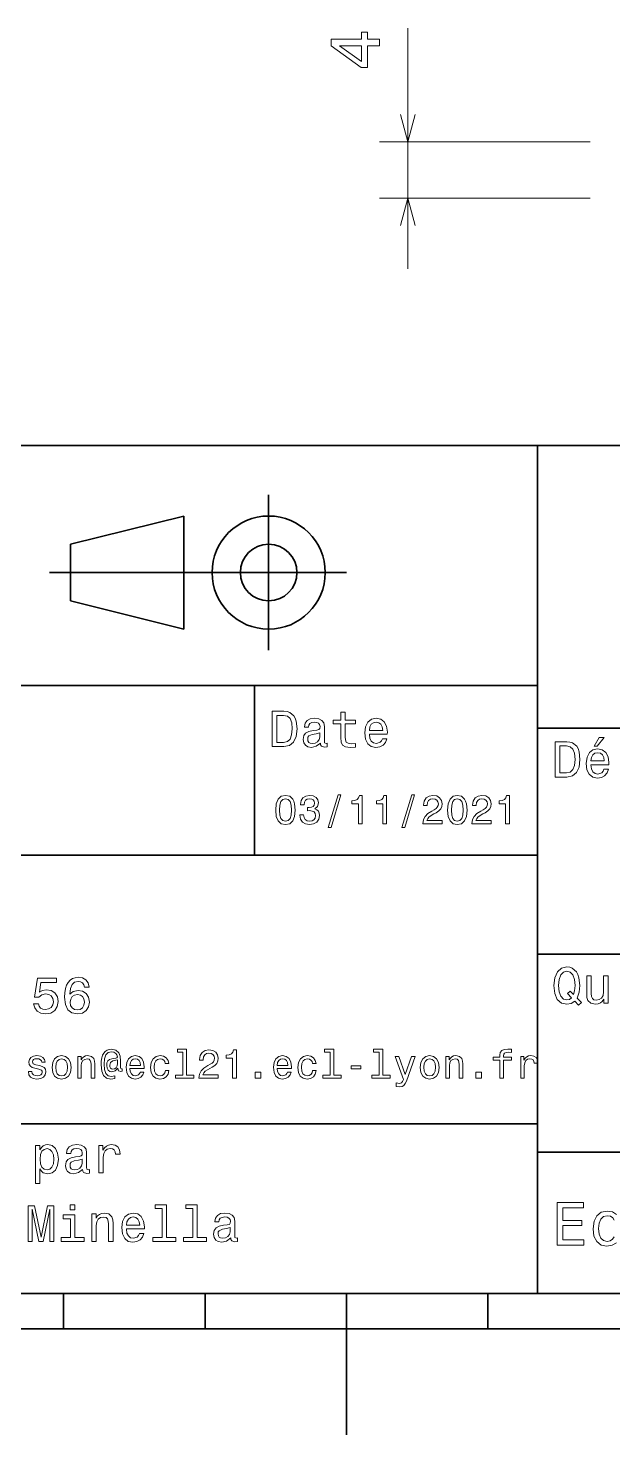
# Model space of a CAD drawing. Extents: x 0 to 297, y 0 to 210.
# Drawn here: x 126 to 167.3, y 0 to 99.5 of the extents above; entities that cross this region are included whole.
import ezdxf

# ---------------------------------------------------------------- set-up
doc = ezdxf.new("R2010")
doc.units = 0

msp = doc.modelspace()

# ---------------------------------------------------------------- linework, layer by layer
at = {"color": 7, "lineweight": 13, "ltscale": 0.425901}
msp.add_line((152.845505, 82.478256), (152.845505, 99.514297), dxfattribs=at)
at = {"color": 7, "lineweight": 13, "ltscale": 0.372137}
for p, q in [((165.731003, 91.478256), (150.845505, 91.478256)), ((165.731003, 87.478256), (150.845505, 87.478256))]:
    msp.add_line(p, q, dxfattribs=at)
at = {"color": 7, "lineweight": 35}
for p, q in [((97, 70), (287, 70)), ((162, 10), (162, 70)), ((127.5, 61), (148.5, 61)), ((97, 53), (162, 53)), ((162, 50), (287, 50)), ((97, 41), (162, 41)), ((162, 34), (287, 34)), ((97, 22), (162, 22)), ((162, 20), (287, 20)), ((10, 10), (287, 10)), ((97, 10), (287, 10)), ((98.5, 7.5), (198.5, 7.5))]:
    msp.add_line(p, q, dxfattribs=at)
at = {"color": 7, "lineweight": 35, "ltscale": 0.275}
msp.add_line((143, 55.5), (143, 66.5), dxfattribs=at)
at = {"color": 7, "lineweight": 35, "ltscale": 0.206155}
for p, q in [((129, 63), (137, 65)), ((137, 57), (129, 59))]:
    msp.add_line(p, q, dxfattribs=at)
at = {"color": 7, "lineweight": 35, "ltscale": 0.2}
msp.add_line((137, 65), (137, 57), dxfattribs=at)
at = {"color": 7, "lineweight": 35, "ltscale": 0.1}
msp.add_line((129, 59), (129, 63), dxfattribs=at)
at = {"color": 7, "lineweight": 35, "ltscale": 0.3}
msp.add_line((142, 41), (142, 53), dxfattribs=at)
at = {"color": 7, "lineweight": 35, "ltscale": 0.0625}
for p, q in [((128.5, 10), (128.5, 7.5)), ((138.5, 10), (138.5, 7.5)), ((158.5, 10), (158.5, 7.5))]:
    msp.add_line(p, q, dxfattribs=at)
at = {"color": 7, "lineweight": 35, "ltscale": 0.25}
msp.add_line((148.5, 10), (148.5, 0), dxfattribs=at)
at = {"color": 7, "lineweight": 13}
for points in [[(150.845505, 98.273636), (150.845505, 98.727524), (149.978073, 98.727524), (149.978073, 99.226822), (149.574615, 99.226822), (149.574615, 98.727524), (147.421158, 98.727524), (147.421158, 98.2686), (149.534271, 96.735458), (149.978073, 96.735458), (149.978073, 98.273636)], [(149.574615, 97.159103), (148.006165, 98.273636), (149.574615, 98.273636)], [(144.080688, 51.190563), (143.248566, 51.190563), (143.248566, 48.690563), (144.080688, 48.690563), (144.473343, 48.769814), (144.765137, 49.011169), (144.945251, 49.40382), (145.010086, 49.940563), (144.952454, 50.488113), (144.880402, 50.70425), (144.779541, 50.877163), (144.487747, 51.111313), (144.296829, 51.168949)], [(144.055481, 50.891571), (144.329254, 50.837536), (144.516571, 50.671829), (144.628235, 50.376442), (144.664261, 49.940563), (144.624634, 49.519093), (144.51297, 49.223705), (144.322052, 49.047192), (144.055481, 48.989555), (143.583572, 48.989555), (143.583572, 50.891571)], [(148.100861, 50.289986), (148.100861, 49.320965), (148.122482, 49.007565), (148.223343, 48.791428), (148.425079, 48.665348), (148.767288, 48.62212), (149.141937, 48.640129), (149.141937, 48.913906), (148.868149, 48.892292), (148.619598, 48.921112), (148.486313, 49.011169), (148.42868, 49.162464), (148.417862, 49.375), (148.417862, 50.289986), (149.141937, 50.289986), (149.141937, 50.560158), (148.417862, 50.560158), (148.417862, 51.125721), (148.100861, 51.125721), (148.100861, 50.560158), (147.553314, 50.560158), (147.553314, 50.289986)], [(146.656342, 48.942726), (146.656342, 48.931919), (146.674347, 48.809441), (146.728394, 48.722984), (146.955338, 48.654541), (147.131851, 48.683357), (147.131851, 48.928314), (147.056198, 48.917507), (146.955338, 48.96434), (146.937317, 49.108429), (146.937317, 50.109871), (146.894089, 50.365635), (146.768005, 50.54575), (146.548264, 50.65382), (146.23848, 50.693443), (145.935883, 50.650219), (145.71254, 50.52774), (145.572052, 50.336815), (145.525223, 50.084656), (145.525223, 50.063042), (145.809799, 50.063042), (145.835022, 50.21434), (145.914261, 50.322407), (146.043945, 50.387249), (146.227661, 50.412464), (146.404175, 50.394455), (146.530258, 50.34042), (146.605911, 50.246758), (146.631119, 50.117077), (146.616714, 49.965778), (146.559082, 49.890129), (146.414978, 49.854107), (146.144806, 49.825291), (145.835022, 49.760448), (145.61528, 49.645176), (145.485596, 49.465057), (145.445969, 49.19849), (145.481995, 48.960735), (145.593658, 48.784222), (145.773773, 48.67255), (146.022339, 48.632927), (146.357346, 48.708576)], [(150.121765, 49.565922), (151.389771, 49.565922), (151.393372, 49.713619), (151.335739, 50.127884), (151.177231, 50.437683), (150.925079, 50.625), (150.590057, 50.693443), (150.262253, 50.621399), (150.010086, 50.41967), (149.847977, 50.091862), (149.790344, 49.659584), (149.844376, 49.216499), (150.006485, 48.892292), (150.255051, 48.690563), (150.579254, 48.62212), (150.860229, 48.668949), (151.090775, 48.791428), (151.260086, 48.98595), (151.357346, 49.245319), (151.043945, 49.245319), (150.979111, 49.101227), (150.885452, 48.993156), (150.618881, 48.9067), (150.413544, 48.946327), (150.258652, 49.072407), (150.157776, 49.27774), (150.121765, 49.555115)], [(150.121765, 49.832493), (150.161377, 50.081055), (150.258652, 50.264771), (150.406342, 50.376442), (150.600861, 50.416069), (150.791794, 50.376442), (150.939484, 50.264771), (151.029541, 50.081055), (151.061966, 49.832493)], [(146.620316, 49.367798), (146.577087, 49.180477), (146.461823, 49.036385), (146.28891, 48.942726), (146.07637, 48.910305), (145.939484, 48.928314), (145.842224, 48.98595), (145.780975, 49.086815), (145.76297, 49.227306), (145.777374, 49.353386), (145.835022, 49.443443), (146.065567, 49.544312), (146.357346, 49.587536), (146.620316, 49.673992)], [(164.080688, 49.030979), (163.248566, 49.030979), (163.248566, 46.530979), (164.080688, 46.530979), (164.473343, 46.610229), (164.765137, 46.851585), (164.945251, 47.244236), (165.010086, 47.780979), (164.952454, 48.328529), (164.880402, 48.544666), (164.779541, 48.717579), (164.487747, 48.951729), (164.296829, 49.009365)], [(166.004318, 48.728386), (166.216858, 48.728386), (166.717575, 49.340778), (166.364548, 49.340778)], [(164.055481, 48.731987), (164.329254, 48.677952), (164.516571, 48.512245), (164.628235, 48.216858), (164.664261, 47.780979), (164.624634, 47.359509), (164.51297, 47.064121), (164.322052, 46.887608), (164.055481, 46.829971), (163.583572, 46.829971), (163.583572, 48.731987)], [(165.784576, 47.406338), (167.052597, 47.406338), (167.056198, 47.554035), (166.998566, 47.9683), (166.840057, 48.278099), (166.587891, 48.465416), (166.252884, 48.533859), (165.925079, 48.461815), (165.672913, 48.260086), (165.510803, 47.932278), (165.453171, 47.5), (165.507202, 47.056915), (165.669312, 46.732708), (165.917862, 46.530979), (166.242081, 46.462536), (166.523056, 46.509365), (166.753601, 46.631844), (166.922913, 46.826366), (167.020172, 47.085735), (166.706772, 47.085735), (166.641937, 46.941643), (166.548264, 46.833572), (166.281708, 46.747116), (166.07637, 46.786743), (165.921463, 46.912823), (165.820602, 47.118156), (165.784576, 47.395531)], [(165.784576, 47.672909), (165.824203, 47.921471), (165.921463, 48.105186), (166.069168, 48.216858), (166.263687, 48.256485), (166.454605, 48.216858), (166.60231, 48.105186), (166.692368, 47.921471), (166.724777, 47.672909)], [(143.498566, 44.201729), (143.541794, 43.749279), (143.677231, 43.426514), (143.893372, 43.230549), (144.193085, 43.167149), (144.489914, 43.230549), (144.706055, 43.426514), (144.838623, 43.749279), (144.884735, 44.201729), (144.838623, 44.651299), (144.783859, 44.829971), (144.706055, 44.976948), (144.489914, 45.172913), (144.193085, 45.239193), (143.893372, 45.172913), (143.677231, 44.974064), (143.541794, 44.651299)], [(143.775223, 44.201729), (143.798279, 44.550434), (143.870316, 44.801155), (144, 44.948128), (144.193085, 45), (144.383286, 44.948128), (144.51297, 44.801155), (144.585022, 44.550434), (144.608078, 44.201729), (144.585022, 43.850143), (144.51297, 43.599426), (144.383286, 43.45245), (144.193085, 43.403458), (144, 43.45245), (143.870316, 43.599426), (143.798279, 43.850143)], [(145.201736, 43.853027), (145.201736, 43.832855), (145.247849, 43.556198), (145.383286, 43.348705), (145.596542, 43.216141), (145.878967, 43.167149), (146.17868, 43.216141), (146.403458, 43.342941), (146.547562, 43.54467), (146.599426, 43.804035), (146.57637, 43.974064), (146.51297, 44.112392), (146.409225, 44.219021), (146.270905, 44.296829), (146.458221, 44.45245), (146.524506, 44.700291), (146.481277, 44.925072), (146.357361, 45.0951), (146.155624, 45.201729), (145.878967, 45.239193), (145.619598, 45.193085), (145.420761, 45.066284), (145.291077, 44.864555), (145.247849, 44.596542), (145.247849, 44.57637), (145.504333, 44.57637), (145.52739, 44.760807), (145.60231, 44.893372), (145.723343, 44.974064), (145.893372, 45.002884), (146.043228, 44.979828), (146.15274, 44.919308), (146.219025, 44.821327), (146.244965, 44.688763), (146.219025, 44.54755), (146.149857, 44.45245), (146.028824, 44.394814), (145.864563, 44.377522), (145.752167, 44.380405), (145.752167, 44.15274), (145.893372, 44.158501), (146.074936, 44.132565), (146.210373, 44.0634), (146.291077, 43.951008), (146.319885, 43.804035), (146.288193, 43.63689), (146.20462, 43.51297), (146.072052, 43.435158), (145.896255, 43.409222), (145.714706, 43.438042), (145.582138, 43.524498), (145.498566, 43.662827), (145.466858, 43.853027)], [(147.213257, 42.956772), (147.412109, 42.956772), (148.109512, 45.279541), (147.907791, 45.279541)], [(149.345825, 43.224785), (149.608078, 43.224785), (149.608078, 45.239193), (149.412109, 45.239193), (149.360229, 45.0634), (149.256485, 44.945248), (149.097992, 44.876083), (148.878967, 44.853027), (148.878967, 44.648415), (149.345825, 44.648415)], [(151.080688, 43.224785), (151.342941, 43.224785), (151.342941, 45.239193), (151.146973, 45.239193), (151.095108, 45.0634), (150.991364, 44.945248), (150.832855, 44.876083), (150.613831, 44.853027), (150.613831, 44.648415), (151.080688, 44.648415)], [(152.417877, 42.956772), (152.616714, 42.956772), (153.314133, 45.279541), (153.112396, 45.279541)], [(153.899139, 43.224785), (155.273773, 43.224785), (155.273773, 43.472622), (154.187317, 43.472622), (154.247849, 43.60807), (154.351593, 43.720463), (154.671478, 43.925072), (154.841507, 44.011528), (155.031708, 44.135448), (155.167145, 44.279541), (155.244965, 44.44957), (155.273773, 44.642651), (155.224792, 44.884727), (155.08934, 45.074928), (154.881851, 45.195965), (154.613831, 45.239193), (154.337173, 45.190201), (154.126801, 45.054756), (153.991364, 44.838619), (153.945251, 44.553314), (153.945251, 44.51297), (154.207504, 44.51297), (154.207504, 44.536022), (154.233429, 44.731991), (154.311249, 44.876083), (154.435165, 44.9683), (154.599426, 45), (154.766571, 44.971184), (154.890488, 44.899136), (154.971191, 44.786743), (155, 44.645535), (154.979828, 44.51297), (154.925079, 44.400578), (154.832855, 44.302593), (154.706055, 44.216141), (154.536026, 44.12392), (154.253601, 43.945248), (154.054764, 43.755043), (153.9366, 43.524498), (153.899139, 43.233429)], [(155.642654, 44.201729), (155.685883, 43.749279), (155.821335, 43.426514), (156.037476, 43.230549), (156.337173, 43.167149), (156.634003, 43.230549), (156.850143, 43.426514), (156.982712, 43.749279), (157.028824, 44.201729), (156.982712, 44.651299), (156.927963, 44.829971), (156.850143, 44.976948), (156.634003, 45.172913), (156.337173, 45.239193), (156.037476, 45.172913), (155.821335, 44.974064), (155.685883, 44.651299)], [(155.919312, 44.201729), (155.942368, 44.550434), (156.01442, 44.801155), (156.144104, 44.948128), (156.337173, 45), (156.527374, 44.948128), (156.657059, 44.801155), (156.729111, 44.550434), (156.752167, 44.201729), (156.729111, 43.850143), (156.657059, 43.599426), (156.527374, 43.45245), (156.337173, 43.403458), (156.144104, 43.45245), (156.01442, 43.599426), (155.942368, 43.850143)], [(157.368881, 43.224785), (158.743515, 43.224785), (158.743515, 43.472622), (157.657059, 43.472622), (157.71759, 43.60807), (157.821335, 43.720463), (158.14122, 43.925072), (158.311249, 44.011528), (158.50145, 44.135448), (158.636887, 44.279541), (158.714706, 44.44957), (158.743515, 44.642651), (158.694534, 44.884727), (158.559082, 45.074928), (158.351593, 45.195965), (158.083572, 45.239193), (157.806915, 45.190201), (157.596542, 45.054756), (157.461105, 44.838619), (157.414993, 44.553314), (157.414993, 44.51297), (157.677231, 44.51297), (157.677231, 44.536022), (157.703171, 44.731991), (157.780991, 44.876083), (157.904907, 44.9683), (158.069168, 45), (158.236313, 44.971184), (158.360229, 44.899136), (158.440918, 44.786743), (158.469742, 44.645535), (158.44957, 44.51297), (158.394821, 44.400578), (158.302597, 44.302593), (158.175797, 44.216141), (158.005768, 44.12392), (157.723343, 43.945248), (157.524506, 43.755043), (157.406342, 43.524498), (157.368881, 43.233429)], [(159.755051, 43.224785), (160.017288, 43.224785), (160.017288, 45.239193), (159.821335, 45.239193), (159.769455, 45.0634), (159.66571, 44.945248), (159.507202, 44.876083), (159.288193, 44.853027), (159.288193, 44.648415), (159.755051, 44.648415)], [(164.642654, 30.685879), (164.916428, 30.401297), (165.107346, 30.592218), (164.811966, 30.894812), (164.963257, 31.305475), (165.010086, 31.780979), (164.941635, 32.339336), (164.862396, 32.56628), (164.757919, 32.753601), (164.46254, 33.009365), (164.282425, 33.074207), (164.08429, 33.099422), (163.702454, 33.009365), (163.41066, 32.757202), (163.223343, 32.342937), (163.158508, 31.780979), (163.223343, 31.219019), (163.407059, 30.804754), (163.698853, 30.54899), (164.08429, 30.462536), (164.39769, 30.520172)], [(126.382568, 30.502161), (126.461823, 30.206772), (126.638336, 29.976225), (126.897697, 29.832132), (127.229111, 29.778097), (127.592941, 29.842939), (127.877525, 30.019451), (128.057648, 30.300432), (128.126083, 30.660662), (128.06485, 30.995676), (127.891937, 31.258644), (127.621765, 31.427954), (127.272339, 31.489193), (127.002167, 31.445965), (126.793228, 31.327089), (126.894096, 32.000721), (127.989197, 32.000721), (127.989197, 32.296108), (126.65274, 32.296108), (126.454613, 30.970461), (126.742798, 30.970461), (126.951736, 31.139769), (127.218307, 31.201008), (127.448853, 31.161383), (127.625366, 31.046108), (127.737038, 30.869596), (127.776657, 30.642651), (127.737038, 30.415705), (127.621765, 30.239193), (127.445251, 30.127522), (127.218307, 30.087896), (127.027382, 30.113111), (126.879684, 30.195965), (126.771622, 30.325647), (126.717583, 30.502161)], [(130.309082, 31.676512), (130.240631, 31.9683), (130.082138, 32.184437), (129.837189, 32.321323), (129.520172, 32.368156), (129.307648, 32.342937), (129.123932, 32.274494), (128.961823, 32.162823), (128.824936, 32.004322), (128.716858, 31.806194), (128.637619, 31.56484), (128.587189, 31.280258), (128.572769, 30.959654), (128.630402, 30.448126), (128.806915, 30.077089), (129.091507, 29.853746), (129.48056, 29.778097), (129.829971, 29.842939), (130.096542, 30.012247), (130.269455, 30.278818), (130.330688, 30.617435), (130.269455, 30.959654), (130.10376, 31.222622), (129.847992, 31.388329), (129.530991, 31.445965), (129.188766, 31.373919), (128.932999, 31.168587), (128.98703, 31.56484), (129.10231, 31.849422), (129.278824, 32.01873), (129.523773, 32.076366), (129.703888, 32.04755), (129.84079, 31.971901), (129.930847, 31.845821), (129.977676, 31.676512)], [(164.41571, 30.916426), (164.260803, 30.801151), (164.08429, 30.765129), (163.850143, 30.829971), (163.666428, 31.024494), (163.543945, 31.341497), (163.504318, 31.780979), (163.543945, 32.216858), (163.662827, 32.537464), (163.846542, 32.731987), (164.08429, 32.80043), (164.318451, 32.731987), (164.502167, 32.533859), (164.621033, 32.213257), (164.664261, 31.780979), (164.631851, 31.40634), (164.5634, 31.150576), (164.329254, 31.395533), (164.13472, 31.211815)], [(166.998566, 32.465416), (166.681549, 32.465416), (166.681549, 31.348703), (166.645538, 31.089336), (166.541061, 30.902016), (166.378967, 30.786743), (166.166428, 30.750719), (165.997116, 30.779539), (165.889053, 30.865993), (165.827805, 31.013687), (165.8134, 31.222622), (165.8134, 32.465416), (165.496399, 32.465416), (165.496399, 31.193804), (165.507202, 30.93804), (165.575653, 30.725504), (165.784576, 30.530979), (166.119598, 30.462536), (166.299713, 30.487751), (166.454605, 30.552593), (166.587891, 30.664265), (166.695969, 30.826368), (166.695969, 30.530979), (166.998566, 30.530979)], [(129.981277, 30.613832), (129.94165, 30.386887), (129.84079, 30.213976), (129.67868, 30.098703), (129.476944, 30.062679), (129.26442, 30.098703), (129.10231, 30.210375), (128.997849, 30.383286), (128.965424, 30.610229), (129.00145, 30.833572), (129.10231, 31.002882), (129.268021, 31.11095), (129.491364, 31.150576), (129.685883, 31.11095), (129.84079, 31.006483), (129.94165, 30.837175)], [(132.648422, 25.734871), (132.648422, 25.902018), (132.60231, 25.893373), (132.547546, 25.913546), (132.530258, 25.974064), (132.530258, 26.446688), (132.507202, 26.780981), (132.414993, 27.02882), (132.198853, 27.213257), (131.896255, 27.279539), (131.720459, 27.262249), (131.570618, 27.210375), (131.440918, 27.12392), (131.337189, 27.002882), (131.256485, 26.850145), (131.198853, 26.662825), (131.164276, 26.438042), (131.15274, 26.184439), (131.193085, 25.737753), (131.322769, 25.42075), (131.53891, 25.230549), (131.84726, 25.170031), (132.129684, 25.216139), (132.129684, 25.406342), (131.881851, 25.360231), (131.642654, 25.409224), (131.484161, 25.567724), (131.397705, 25.835735), (131.371765, 26.224785), (131.400574, 26.605188), (131.498566, 26.876081), (131.657059, 27.040346), (131.887604, 27.095102), (132.0634, 27.063402), (132.193085, 26.988474), (132.273773, 26.876081), (132.302597, 26.746399), (132.270905, 26.682999), (132.184448, 26.654179), (131.902023, 26.610952), (131.746399, 26.547552), (131.634003, 26.449568), (131.567719, 26.314121), (131.547546, 26.135448), (131.573486, 25.942364), (131.645538, 25.798271), (131.763687, 25.708935), (131.919312, 25.680117), (132.146973, 25.740635), (132.340057, 25.930836), (132.340057, 25.913546), (132.386169, 25.760807), (132.544678, 25.714699)], [(136.942368, 27.080692), (136.942368, 25.438042), (136.420746, 25.438042), (136.420746, 25.224785), (137.714706, 25.224785), (137.714706, 25.438042), (137.195969, 25.438042), (137.195969, 27.293949), (136.544678, 27.293949), (136.544678, 27.080692)], [(138.066284, 25.224785), (139.440933, 25.224785), (139.440933, 25.472624), (138.354477, 25.472624), (138.414993, 25.60807), (138.518738, 25.720463), (138.838623, 25.925074), (139.008652, 26.011528), (139.198853, 26.135448), (139.334305, 26.279539), (139.412109, 26.449568), (139.440933, 26.642653), (139.391937, 26.884727), (139.256485, 27.074928), (139.048996, 27.195967), (138.780991, 27.239193), (138.504333, 27.190203), (138.293945, 27.054756), (138.158508, 26.838617), (138.112396, 26.553314), (138.112396, 26.51297), (138.374649, 26.51297), (138.374649, 26.536024), (138.400574, 26.731989), (138.478394, 26.876081), (138.60231, 26.9683), (138.766571, 27), (138.933716, 26.971182), (139.057648, 26.899136), (139.138336, 26.786745), (139.167145, 26.645535), (139.146973, 26.51297), (139.092224, 26.400578), (139, 26.302595), (138.873199, 26.216139), (138.703171, 26.12392), (138.420746, 25.945246), (138.221909, 25.755045), (138.10376, 25.524496), (138.066284, 25.233431)], [(140.452454, 25.224785), (140.714706, 25.224785), (140.714706, 27.239193), (140.518738, 27.239193), (140.466858, 27.063402), (140.363113, 26.945246), (140.20462, 26.876081), (139.985596, 26.853027), (139.985596, 26.648417), (140.452454, 26.648417)], [(147.351593, 27.080692), (147.351593, 25.438042), (146.829987, 25.438042), (146.829987, 25.224785), (148.123932, 25.224785), (148.123932, 25.438042), (147.605194, 25.438042), (147.605194, 27.293949), (146.953903, 27.293949), (146.953903, 27.080692)], [(150.821335, 27.080692), (150.821335, 25.438042), (150.299713, 25.438042), (150.299713, 25.224785), (151.593674, 25.224785), (151.593674, 25.438042), (151.074936, 25.438042), (151.074936, 27.293949), (150.423645, 27.293949), (150.423645, 27.080692)], [(159.342957, 26.504324), (159.342957, 25.224785), (159.596558, 25.224785), (159.596558, 26.504324), (160.172928, 26.504324), (160.172928, 26.720463), (159.596558, 26.720463), (159.596558, 26.815563), (159.61673, 26.930836), (159.683014, 27.008646), (159.79541, 27.054756), (159.956787, 27.072046), (160.172928, 27.06052), (160.172928, 27.279539), (159.899139, 27.293949), (159.651306, 27.268013), (159.478394, 27.190203), (159.374649, 27.054756), (159.342957, 26.861671), (159.342957, 26.720463), (158.878967, 26.720463), (158.878967, 26.504324)], [(126.786743, 26.126802), (126.541786, 26.184439), (126.360229, 26.250721), (126.299713, 26.386168), (126.317001, 26.48127), (126.377525, 26.550434), (126.47551, 26.59366), (126.616714, 26.610952), (126.752167, 26.59366), (126.858795, 26.541788), (126.927956, 26.463978), (126.956772, 26.360231), (127.204613, 26.360231), (127.204613, 26.365995), (127.161385, 26.553314), (127.043228, 26.700289), (126.858795, 26.792507), (126.616714, 26.827091), (126.371758, 26.792507), (126.193085, 26.697407), (126.080696, 26.556196), (126.046112, 26.377523), (126.072052, 26.204613), (126.15274, 26.083574), (126.285309, 25.99712), (126.478386, 25.9366), (126.760811, 25.867435), (126.933716, 25.795389), (126.979828, 25.737753), (126.997116, 25.651299), (126.971184, 25.54467), (126.902023, 25.463978), (126.789627, 25.412106), (126.639771, 25.394814), (126.48127, 25.412106), (126.365997, 25.472624), (126.288185, 25.570606), (126.256485, 25.706053), (126.011528, 25.706053), (126.051872, 25.475506), (126.170029, 25.308359), (126.357353, 25.207495), (126.616714, 25.170031), (126.887611, 25.207495), (127.086456, 25.308359), (127.207497, 25.469742), (127.250725, 25.680117), (127.219025, 25.861673), (127.129684, 25.985592), (126.982712, 26.066284)], [(127.688766, 25.99712), (127.734871, 25.645535), (127.867439, 25.386168), (128.07782, 25.224785), (128.360229, 25.170031), (128.639771, 25.224785), (128.850143, 25.383286), (128.982712, 25.642653), (129.031708, 25.99712), (128.982712, 26.348703), (128.850143, 26.610952), (128.639771, 26.769453), (128.360229, 26.827091), (128.07782, 26.769453), (127.867439, 26.60807), (127.734871, 26.348703)], [(127.948128, 26), (127.974068, 26.259367), (128.054764, 26.446688), (128.184448, 26.56196), (128.360229, 26.602306), (128.533142, 26.56196), (128.662827, 26.449568), (128.743515, 26.259367), (128.772339, 26), (128.743515, 25.737753), (128.662827, 25.547552), (128.533142, 25.432278), (128.360229, 25.394814), (128.184448, 25.432278), (128.054764, 25.547552), (127.974068, 25.737753)], [(129.498566, 25.224785), (129.752167, 25.224785), (129.752167, 26.118156), (129.778107, 26.322767), (129.861679, 26.472624), (129.991364, 26.564842), (130.164276, 26.599424), (130.302597, 26.570606), (130.389053, 26.492796), (130.432281, 26.363113), (130.446686, 26.190203), (130.446686, 25.224785), (130.700287, 25.224785), (130.700287, 26.242077), (130.688766, 26.446688), (130.636887, 26.616716), (130.466858, 26.772335), (130.201736, 26.827091), (130.054764, 26.806917), (129.930847, 26.752163), (129.824219, 26.659943), (129.740631, 26.536024), (129.740631, 26.772335), (129.498566, 26.772335)], [(132.314117, 26.279539), (132.285309, 26.100866), (132.213257, 25.974064), (132.103745, 25.896255), (131.97406, 25.873199), (131.884735, 25.887609), (131.821335, 25.939482), (131.780975, 26.025938), (131.769455, 26.146975), (131.818451, 26.345821), (131.985596, 26.449568), (132.314117, 26.53026)], [(133.190201, 25.925074), (134.20462, 25.925074), (134.207489, 26.043228), (134.161392, 26.374641), (134.034592, 26.622478), (133.832855, 26.772335), (133.56485, 26.827091), (133.302597, 26.769453), (133.100861, 26.60807), (132.971191, 26.345821), (132.925079, 26), (132.968307, 25.645535), (133.097992, 25.386168), (133.296829, 25.224785), (133.556198, 25.170031), (133.780975, 25.207495), (133.965424, 25.305477), (134.100861, 25.461096), (134.17868, 25.668589), (133.927963, 25.668589), (133.876083, 25.553314), (133.801147, 25.46686), (133.587906, 25.397696), (133.42363, 25.429396), (133.299713, 25.53026), (133.219025, 25.694525), (133.190201, 25.916428)], [(133.190201, 26.138329), (133.221909, 26.337177), (133.299713, 26.48415), (133.417877, 26.573488), (133.573486, 26.605188), (133.726227, 26.573488), (133.844391, 26.48415), (133.916428, 26.337177), (133.942368, 26.138329)], [(135.688766, 26.259367), (135.939484, 26.259367), (135.887604, 26.489914), (135.763702, 26.671471), (135.570618, 26.783863), (135.319885, 26.827091), (135.043228, 26.769453), (134.832855, 26.60807), (134.700287, 26.345821), (134.654175, 25.994238), (134.697418, 25.645535), (134.827087, 25.386168), (135.031708, 25.224785), (135.311249, 25.170031), (135.559082, 25.213257), (135.752167, 25.334295), (135.884735, 25.524496), (135.942368, 25.778099), (135.700287, 25.778099), (135.657074, 25.616716), (135.57637, 25.495678), (135.461105, 25.42075), (135.319885, 25.397696), (135.144104, 25.43516), (135.017303, 25.550434), (134.939484, 25.737753), (134.913544, 26.002882), (134.939484, 26.262249), (135.020172, 26.449568), (135.149857, 26.564842), (135.319885, 26.605188), (135.469742, 26.579252), (135.582138, 26.51297), (135.657074, 26.40346)], [(143.599426, 25.925074), (144.613846, 25.925074), (144.61673, 26.043228), (144.570618, 26.374641), (144.443817, 26.622478), (144.242081, 26.772335), (143.974075, 26.827091), (143.711823, 26.769453), (143.510101, 26.60807), (143.380417, 26.345821), (143.334305, 26), (143.377533, 25.645535), (143.507217, 25.386168), (143.706055, 25.224785), (143.965424, 25.170031), (144.190216, 25.207495), (144.374649, 25.305477), (144.510101, 25.461096), (144.587906, 25.668589), (144.337189, 25.668589), (144.285309, 25.553314), (144.210388, 25.46686), (143.997131, 25.397696), (143.832855, 25.429396), (143.708939, 25.53026), (143.62825, 25.694525), (143.599426, 25.916428)], [(143.599426, 26.138329), (143.631134, 26.337177), (143.708939, 26.48415), (143.827103, 26.573488), (143.982712, 26.605188), (144.135452, 26.573488), (144.253601, 26.48415), (144.325653, 26.337177), (144.351593, 26.138329)], [(146.097992, 26.259367), (146.348709, 26.259367), (146.296844, 26.489914), (146.172913, 26.671471), (145.979828, 26.783863), (145.729111, 26.827091), (145.452454, 26.769453), (145.242081, 26.60807), (145.109528, 26.345821), (145.063416, 25.994238), (145.106628, 25.645535), (145.236328, 25.386168), (145.440933, 25.224785), (145.720474, 25.170031), (145.968307, 25.213257), (146.161392, 25.334295), (146.293961, 25.524496), (146.351593, 25.778099), (146.109528, 25.778099), (146.066284, 25.616716), (145.985596, 25.495678), (145.870331, 25.42075), (145.729111, 25.397696), (145.553314, 25.43516), (145.426514, 25.550434), (145.348709, 25.737753), (145.322784, 26.002882), (145.348709, 26.262249), (145.429398, 26.449568), (145.559082, 26.564842), (145.729111, 26.605188), (145.878967, 26.579252), (145.991364, 26.51297), (146.066284, 26.40346)], [(148.829987, 25.884727), (149.52739, 25.884727), (149.52739, 26.112392), (148.829987, 26.112392)], [(153.092224, 26.772335), (152.648422, 25.49856), (152.213272, 26.772335), (151.936615, 26.772335), (152.524506, 25.13833), (152.472626, 24.994238), (152.391937, 24.896255), (152.2565, 24.864553), (152.023071, 24.893373), (152.023071, 24.648417), (152.268021, 24.62536), (152.443817, 24.648417), (152.567734, 24.720463), (152.657074, 24.844381), (152.734879, 25.025938), (153.363129, 26.772335)], [(153.711823, 25.99712), (153.757935, 25.645535), (153.890503, 25.386168), (154.100876, 25.224785), (154.383301, 25.170031), (154.662842, 25.224785), (154.873215, 25.383286), (155.005768, 25.642653), (155.054764, 25.99712), (155.005768, 26.348703), (154.873215, 26.610952), (154.662842, 26.769453), (154.383301, 26.827091), (154.100876, 26.769453), (153.890503, 26.60807), (153.757935, 26.348703)], [(153.971191, 26), (153.997131, 26.259367), (154.07782, 26.446688), (154.207504, 26.56196), (154.383301, 26.602306), (154.556213, 26.56196), (154.685883, 26.449568), (154.766586, 26.259367), (154.795395, 26), (154.766586, 25.737753), (154.685883, 25.547552), (154.556213, 25.432278), (154.383301, 25.394814), (154.207504, 25.432278), (154.07782, 25.547552), (153.997131, 25.737753)], [(155.521622, 25.224785), (155.775223, 25.224785), (155.775223, 26.118156), (155.801163, 26.322767), (155.884735, 26.472624), (156.01442, 26.564842), (156.187332, 26.599424), (156.325653, 26.570606), (156.412109, 26.492796), (156.455353, 26.363113), (156.469757, 26.190203), (156.469757, 25.224785), (156.723358, 25.224785), (156.723358, 26.242077), (156.711823, 26.446688), (156.659958, 26.616716), (156.489929, 26.772335), (156.224792, 26.827091), (156.07782, 26.806917), (155.953903, 26.752163), (155.847275, 26.659943), (155.763702, 26.536024), (155.763702, 26.772335), (155.521622, 26.772335)], [(160.821335, 25.224785), (161.074951, 25.224785), (161.074951, 26.10951), (161.100876, 26.322767), (161.17868, 26.475506), (161.305481, 26.567724), (161.475525, 26.599424), (161.602325, 26.579252), (161.697418, 26.521614), (161.755066, 26.423632), (161.775238, 26.291067), (162.031708, 26.291067), (161.997131, 26.524496), (161.902039, 26.691643), (161.74353, 26.792507), (161.52739, 26.827091), (161.380417, 26.804035), (161.253616, 26.746399), (161.14122, 26.648417), (161.05188, 26.515852), (161.05188, 26.772335), (160.821335, 26.772335)], [(142.040344, 25.224785), (142.438049, 25.224785), (142.438049, 25.654181), (142.040344, 25.654181)], [(157.65419, 25.224785), (158.05188, 25.224785), (158.05188, 25.654181), (157.65419, 25.654181)], [(126.829254, 20.166426), (126.829254, 20.465418), (126.512253, 20.465418), (126.512253, 17.7817), (126.829254, 17.7817), (126.829254, 18.826368), (126.940926, 18.657061), (127.067009, 18.545389), (127.38401, 18.462536), (127.6866, 18.530979), (127.924355, 18.736311), (128.079254, 19.060518), (128.136887, 19.5), (128.079254, 19.935879), (127.924355, 20.260086), (127.6866, 20.461815), (127.38401, 20.533861), (127.211098, 20.512247), (127.0634, 20.443804), (126.937325, 20.328529)], [(127.329971, 18.747118), (127.117439, 18.793947), (126.96254, 18.93804), (126.86528, 19.17219), (126.832855, 19.5), (126.86528, 19.824207), (126.96254, 20.058357), (127.117439, 20.198847), (127.329971, 20.249279), (127.524498, 20.198847), (127.679398, 20.054754), (127.776657, 19.820604), (127.812683, 19.5), (127.776657, 19.175793), (127.679398, 18.93804), (127.524498, 18.793947)], [(129.847992, 18.78314), (129.847992, 18.772333), (129.865997, 18.649855), (129.920029, 18.5634), (130.146973, 18.494957), (130.323486, 18.523775), (130.323486, 18.768732), (130.247849, 18.757925), (130.146973, 18.804754), (130.128967, 18.948847), (130.128967, 19.950287), (130.085739, 20.206051), (129.959656, 20.386166), (129.739914, 20.494236), (129.430115, 20.533861), (129.127533, 20.490633), (128.904175, 20.368155), (128.763687, 20.177233), (128.716858, 19.925072), (128.716858, 19.903458), (129.00145, 19.903458), (129.026657, 20.054754), (129.105911, 20.162823), (129.235596, 20.227665), (129.419312, 20.252882), (129.595825, 20.234869), (129.721909, 20.180836), (129.797562, 20.087175), (129.822769, 19.957493), (129.808365, 19.806194), (129.750732, 19.730547), (129.606628, 19.694523), (129.336456, 19.665705), (129.026657, 19.600864), (128.806915, 19.48559), (128.677246, 19.305475), (128.637619, 19.038904), (128.67363, 18.801151), (128.785309, 18.62464), (128.965424, 18.512968), (129.213989, 18.473343), (129.548996, 18.54899)], [(130.986313, 18.530979), (131.303314, 18.530979), (131.303314, 19.636887), (131.335739, 19.903458), (131.432999, 20.094379), (131.591507, 20.209654), (131.804047, 20.249279), (131.96254, 20.224062), (132.081421, 20.152016), (132.153473, 20.029537), (132.17868, 19.863832), (132.499283, 19.863832), (132.456055, 20.155619), (132.337189, 20.364553), (132.139053, 20.490633), (131.868881, 20.533861), (131.685165, 20.505043), (131.526657, 20.432997), (131.386169, 20.310518), (131.274506, 20.144812), (131.274506, 20.465418), (130.986313, 20.465418)], [(129.811966, 19.208212), (129.768738, 19.020893), (129.653458, 18.876801), (129.48056, 18.78314), (129.268021, 18.750719), (129.131134, 18.768732), (129.033875, 18.826368), (128.972626, 18.927233), (128.95462, 19.067722), (128.969025, 19.193804), (129.026657, 19.283861), (129.257202, 19.384726), (129.548996, 19.427954), (129.811966, 19.514408)], [(126.003593, 13.690562), (126.280975, 13.690562), (126.280975, 15.960014), (126.749275, 13.690562), (127.059067, 13.690562), (127.523766, 15.960014), (127.523766, 13.690562), (127.804749, 13.690562), (127.804749, 16.190563), (127.365265, 16.190563), (126.904175, 13.985951), (126.446678, 16.190563), (126.003593, 16.190563)], [(129.306915, 16.277018), (128.971893, 16.277018), (128.971893, 15.916787), (129.306915, 15.916787)], [(135.463257, 16.010447), (135.463257, 13.957133), (134.811234, 13.957133), (134.811234, 13.690562), (136.428665, 13.690562), (136.428665, 13.957133), (135.780258, 13.957133), (135.780258, 16.277018), (134.966141, 16.277018), (134.966141, 16.010447)], [(137.631836, 16.010447), (137.631836, 13.957133), (136.979828, 13.957133), (136.979828, 13.690562), (138.59726, 13.690562), (138.59726, 13.957133), (137.948837, 13.957133), (137.948837, 16.277018), (137.13472, 16.277018), (137.13472, 16.010447)], [(163.393372, 13.428675), (165.295395, 13.428675), (165.295395, 13.791787), (163.791061, 13.791787), (163.791061, 14.807637), (165.131119, 14.807637), (165.131119, 15.166427), (163.791061, 15.166427), (163.791061, 16.065563), (165.260803, 16.065563), (165.260803, 16.428675), (163.393372, 16.428675)], [(129.296097, 13.957133), (129.296097, 15.560159), (128.481979, 15.560159), (128.481979, 15.289986), (128.979095, 15.289986), (128.979095, 13.957133), (128.330688, 13.957133), (128.330688, 13.690562), (129.951721, 13.690562), (129.951721, 13.957133)], [(130.495667, 13.690562), (130.812668, 13.690562), (130.812668, 14.807277), (130.845093, 15.063041), (130.949554, 15.25036), (131.111664, 15.365634), (131.327805, 15.408862), (131.500717, 15.372839), (131.60878, 15.275577), (131.662811, 15.113473), (131.680832, 14.897335), (131.680832, 13.690562), (131.997833, 13.690562), (131.997833, 14.962176), (131.983429, 15.217939), (131.918579, 15.430475), (131.706055, 15.625), (131.374634, 15.693444), (131.190918, 15.668228), (131.036011, 15.599784), (130.90274, 15.48451), (130.798264, 15.329611), (130.798264, 15.625), (130.495667, 15.625)], [(132.941635, 14.565923), (134.209656, 14.565923), (134.213257, 14.713617), (134.155609, 15.127882), (133.997116, 15.43768), (133.744949, 15.625), (133.409943, 15.693444), (133.082123, 15.621398), (132.829971, 15.419669), (132.667862, 15.091859), (132.610229, 14.659582), (132.664261, 14.216499), (132.82637, 13.892291), (133.074921, 13.690562), (133.399124, 13.622118), (133.680115, 13.668948), (133.91066, 13.791427), (134.079971, 13.985951), (134.177231, 14.245317), (133.863831, 14.245317), (133.798981, 14.101225), (133.705322, 13.993155), (133.438751, 13.9067), (133.233429, 13.946326), (133.078522, 14.072407), (132.977661, 14.277738), (132.941635, 14.555116)], [(132.941635, 14.832493), (132.981262, 15.081052), (133.078522, 15.26477), (133.226227, 15.376441), (133.420746, 15.416066), (133.611664, 15.376441), (133.759369, 15.26477), (133.849426, 15.081052), (133.881836, 14.832493)], [(140.319168, 13.942723), (140.319168, 13.931917), (140.337173, 13.809439), (140.391205, 13.722983), (140.618149, 13.654539), (140.794662, 13.683357), (140.794662, 13.928314), (140.719025, 13.917507), (140.618149, 13.964337), (140.600143, 14.10843), (140.600143, 15.109871), (140.556915, 15.365634), (140.430832, 15.54575), (140.21109, 15.653819), (139.901291, 15.693444), (139.598694, 15.650216), (139.375351, 15.527738), (139.234863, 15.336816), (139.188034, 15.084655), (139.188034, 15.063041), (139.472626, 15.063041), (139.497833, 15.214337), (139.577087, 15.322407), (139.706772, 15.387248), (139.890488, 15.412464), (140.067001, 15.394453), (140.193085, 15.340418), (140.268738, 15.246758), (140.293945, 15.117075), (140.279541, 14.965778), (140.221893, 14.89013), (140.077805, 14.854107), (139.807632, 14.825289), (139.497833, 14.760447), (139.278091, 14.645173), (139.148407, 14.465058), (139.108795, 14.198487), (139.144806, 13.960735), (139.256485, 13.784223), (139.4366, 13.672551), (139.68515, 13.632925), (140.020172, 13.708573)], [(140.283142, 14.367796), (140.239914, 14.180476), (140.124634, 14.036384), (139.951721, 13.942723), (139.739197, 13.910303), (139.602295, 13.928314), (139.505035, 13.985951), (139.443802, 14.086816), (139.425797, 14.227305), (139.440201, 14.353387), (139.497833, 14.443444), (139.728378, 14.544309), (140.020172, 14.587536), (140.283142, 14.673991)]]:
    msp.add_lwpolyline(points, close=True, dxfattribs=at)
for points in [[(152.327866, 93.41011), (152.845505, 91.478256), (153.363144, 93.41011)], [(153.363144, 85.546402), (152.845505, 87.478256), (152.327866, 85.546402)], [(167.599426, 15.598703), (167.309799, 15.767292), (166.933716, 15.832133), (166.518738, 15.745678), (166.203171, 15.503603), (166.004318, 15.110231), (165.935165, 14.582853), (166, 14.059798), (166.194519, 13.67075), (166.501434, 13.428675), (166.920746, 13.346542), (167.292511, 13.411384), (167.582138, 13.592939)], [(167.439484, 14.016571), (167.318451, 13.835014), (167.145538, 13.722623), (166.933716, 13.688041), (166.670029, 13.744237), (166.479828, 13.917148), (166.363113, 14.198127), (166.324203, 14.595821), (166.363113, 14.984871), (166.484146, 15.26585), (166.67868, 15.438761), (166.933716, 15.49928), (167.158508, 15.460375), (167.327087, 15.360951), (167.439484, 15.196686)]]:
    msp.add_lwpolyline(points, dxfattribs=at)
at = {"color": 7, "lineweight": 35}
for radius in [4, 2]:
    msp.add_circle((143, 61), radius, dxfattribs=at)

doc.saveas('drawing.dxf')
